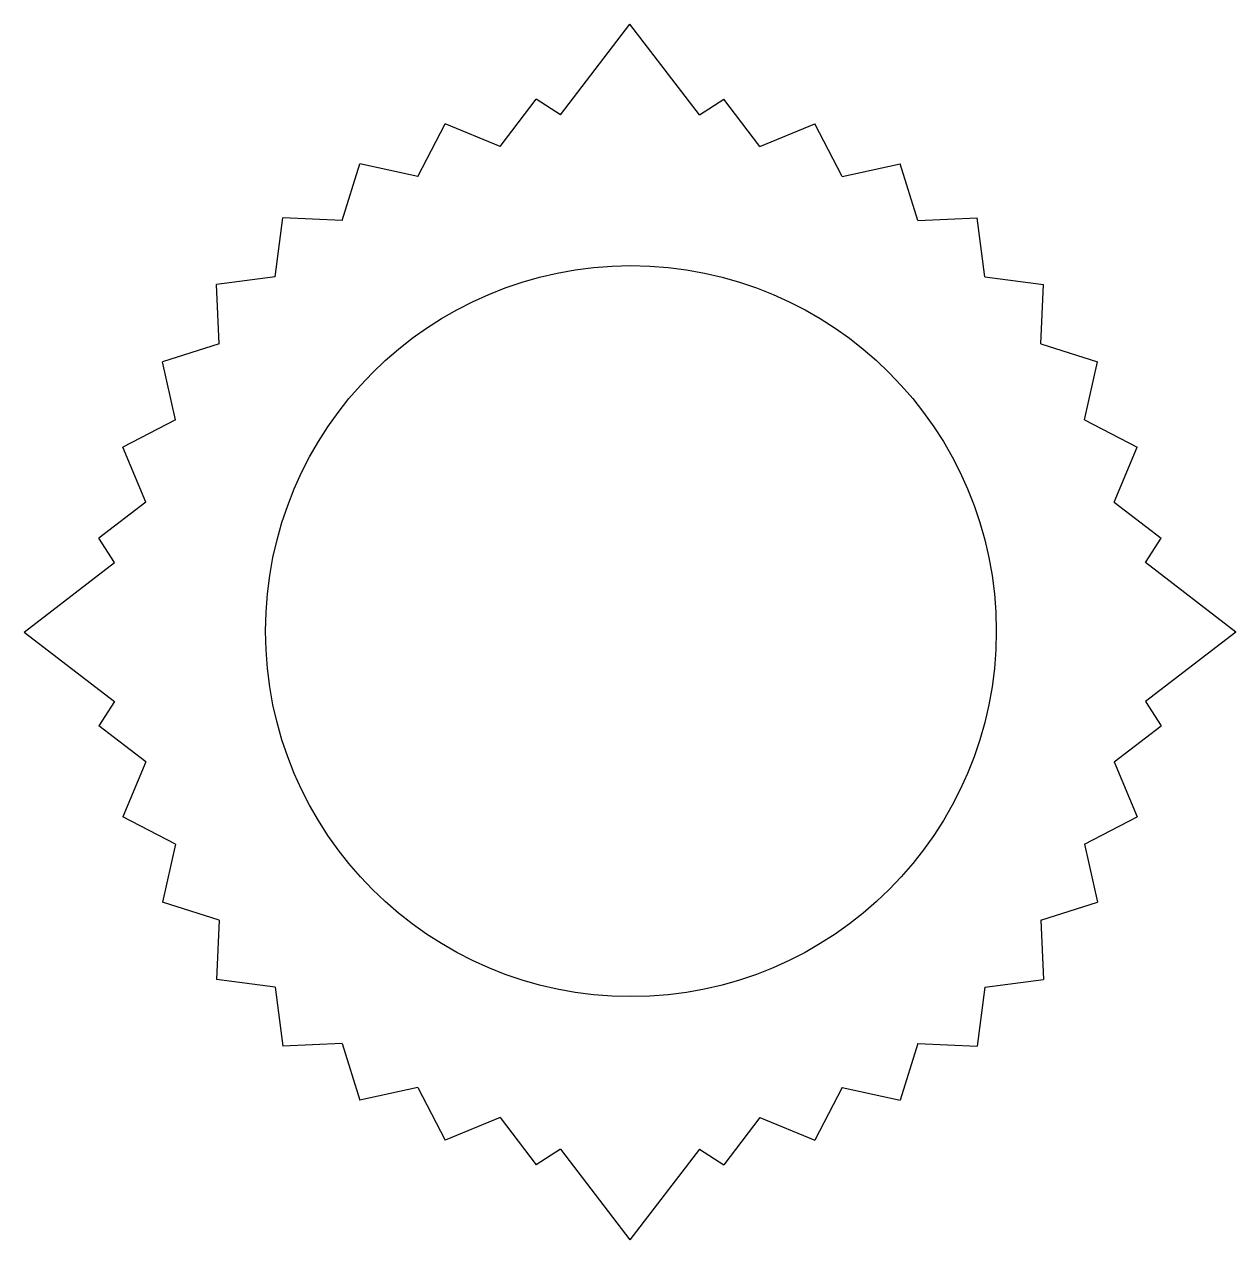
# Model space of a CAD drawing. Extents: x -1001 to -400, y -393 to -130.
# Drawn here: x -542.5 to -399.9, y -272.9 to -129.9 of the extents above; entities that cross this region are included whole.
import ezdxf

# ---------------------------------------------------------------- set-up
doc = ezdxf.new("R2010")
doc.units = 0
doc.layers.get('0').update_dxf_attribs({"linetype": 'CONTINUOUS'})

msp = doc.modelspace()

# ---------------------------------------------------------------- linework, layer by layer
for p, q in [((-479.409459, -140.542373), (-471.219547, -129.910231)), ((-463.029634, -140.542373), (-471.219547, -129.910231)), ((-486.515435, -144.280546), (-482.278677, -138.714925)), ((-479.409459, -140.542373), (-482.278677, -138.714925)), ((-463.029634, -140.542373), (-460.160416, -138.714925)), ((-455.923658, -144.280546), (-460.160416, -138.714925)), ((-496.183949, -147.821263), (-492.978017, -141.604491)), ((-486.515435, -144.280546), (-492.978017, -141.604491)), ((-455.923658, -144.280546), (-449.461076, -141.604491)), ((-446.255144, -147.821263), (-449.461076, -141.604491)), ((-505.090738, -152.987108), (-503.013042, -146.308079)), ((-496.183949, -147.821263), (-503.013042, -146.308079)), ((-446.255144, -147.821263), (-439.426051, -146.308079)), ((-437.348355, -152.987108), (-439.426051, -146.308079)), ((-512.965173, -159.621121), (-512.078844, -152.682773)), ((-505.090738, -152.987108), (-512.078844, -152.682773)), ((-437.348355, -152.987108), (-430.360249, -152.682773)), ((-429.47392, -159.621121), (-430.360249, -152.682773)), ((-512.965173, -159.621121), (-519.899961, -160.534881)), ((-429.47392, -159.621121), (-422.539132, -160.534881)), ((-519.567994, -167.521729), (-519.899961, -160.534881)), ((-422.871099, -167.521729), (-422.539132, -160.534881)), ((-519.567994, -167.521729), (-526.238754, -169.625821)), ((-422.871099, -167.521729), (-416.200339, -169.625821)), ((-524.698577, -176.448878), (-526.238754, -169.625821)), ((-417.740516, -176.448878), (-416.200339, -169.625821)), ((-524.698577, -176.448878), (-530.902621, -179.679368)), ((-417.740516, -176.448878), (-411.536472, -179.679368)), ((-528.201031, -186.131319), (-530.902621, -179.679368)), ((-414.238062, -186.131319), (-411.536472, -179.679368)), ((-528.201031, -186.131319), (-533.749854, -190.390052)), ((-414.238062, -186.131319), (-408.689239, -190.390052)), ((-531.913294, -193.248564), (-533.749854, -190.390052)), ((-410.525799, -193.248564), (-408.689239, -190.390052)), ((-542.510887, -201.411864), (-531.913294, -193.248564)), ((-399.928206, -201.411864), (-410.525799, -193.248564)), ((-542.510887, -201.411864), (-531.913294, -209.575163)), ((-399.928206, -201.411864), (-410.525799, -209.575163)), ((-531.913294, -209.575163), (-533.749854, -212.433676)), ((-410.525799, -209.575163), (-408.689239, -212.433676)), ((-528.201031, -216.692409), (-533.749854, -212.433676)), ((-414.238062, -216.692409), (-408.689239, -212.433676)), ((-528.201031, -216.692409), (-530.902621, -223.14436)), ((-414.238062, -216.692409), (-411.536472, -223.14436)), ((-524.698577, -226.37485), (-530.902621, -223.14436)), ((-417.740516, -226.37485), (-411.536472, -223.14436)), ((-524.698577, -226.37485), (-526.238754, -233.197907)), ((-417.740516, -226.37485), (-416.200339, -233.197907)), ((-519.567994, -235.301998), (-526.238754, -233.197907)), ((-422.871099, -235.301998), (-416.200339, -233.197907)), ((-519.567994, -235.301998), (-519.899961, -242.288847)), ((-422.871099, -235.301998), (-422.539132, -242.288847)), ((-512.965173, -243.202607), (-519.899961, -242.288847)), ((-429.47392, -243.202607), (-422.539132, -242.288847)), ((-512.965173, -243.202607), (-512.078844, -250.140955)), ((-429.47392, -243.202607), (-430.360249, -250.140955)), ((-505.090738, -249.836619), (-512.078844, -250.140955)), ((-505.090738, -249.836619), (-503.013042, -256.515648)), ((-437.348355, -249.836619), (-439.426051, -256.515648)), ((-437.348355, -249.836619), (-430.360249, -250.140955)), ((-496.183949, -255.002465), (-503.013042, -256.515648)), ((-496.183949, -255.002465), (-492.978017, -261.219237)), ((-446.255144, -255.002465), (-449.461076, -261.219237)), ((-446.255144, -255.002465), (-439.426051, -256.515648)), ((-486.515435, -258.543182), (-492.978017, -261.219237)), ((-486.515435, -258.543182), (-482.278677, -264.108803)), ((-455.923658, -258.543182), (-460.160416, -264.108803)), ((-455.923658, -258.543182), (-449.461076, -261.219237)), ((-479.409459, -262.281354), (-482.278677, -264.108803)), ((-479.409459, -262.281354), (-471.219547, -272.913497)), ((-463.029634, -262.281354), (-471.219547, -272.913497)), ((-463.029634, -262.281354), (-460.160416, -264.108803))]:
    msp.add_line(p, q)
msp.add_circle((-471.1144, -201.306718), 43)

doc.saveas('drawing.dxf')
